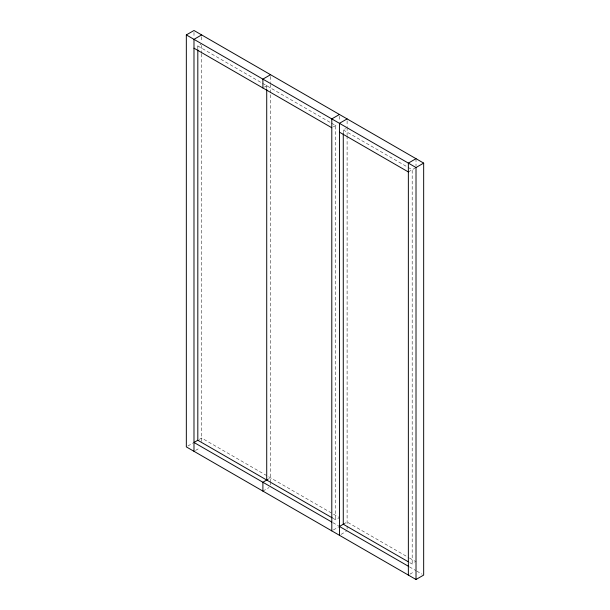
<?xml version="1.0" encoding="UTF-8"?>
<svg xmlns="http://www.w3.org/2000/svg" width="610" height="610" viewBox="0 0 610 610"><rect width="100%" height="100%" fill="white"/><g stroke="black" fill="none" stroke-linecap="round" stroke-linejoin="round"><path stroke-width="0.46" stroke-dasharray="3.05 2.29" d="M270.55 482.258L270.55 94.016M197.815 48.831L197.815 45.971L200.873 44.202M264.42 87.078L269.018 84.424M333.327 126.865L337.925 124.211M343.277 133.765L343.277 129.953L345.58 128.626M408.357 171.951L416.012 167.529M187.857 446.009L193.218 442.913M199.348 439.375L201.643 438.049L339.45 517.615M195.52 450.432L200.11 447.778M266.722 480.047L270.55 477.836M262.895 491.096L269.018 487.558M333.167 518.409L335.622 519.827L338.687 518.058M333.327 529.991L339.45 526.461M343.277 524.249L347.105 522.038L408.631 557.555M340.982 534.413L346.343 531.318M409.722 562.611L412.185 564.029L414.48 562.702M409.889 574.193L414.48 571.547M197.815 45.971L330.704 122.694M331.52 123.167L335.622 125.538L335.622 519.827M343.277 129.953L407.267 166.896M408.082 167.369L412.185 169.74L412.185 564.029M409.455 558.028L416.012 561.818M332.892 522.671L338.634 525.98M409.455 566.873L416.012 570.663M416.782 571.105L422.143 574.193M416.012 158.684L416.012 165.76M347.105 120.81L347.105 126.514M347.105 127.467L347.105 135.367M347.105 136.03L347.105 525.172M347.105 526.117L347.105 528.977M339.45 116.251L339.45 121.558M270.55 76.471L270.55 82.663M270.55 84.493L270.55 93.071M270.55 483.135L270.55 484.904M266.722 85.751L266.722 88.61M201.643 36.821L201.643 41.579M201.643 45.384L201.643 53.283M201.643 53.947L201.643 443.089M193.988 32.406L193.988 37.157"/><path stroke-width="0.91" d="M186.332 34.922L193.988 30.5L423.668 163.106L423.668 575.077L416.012 579.5L186.332 446.894L186.332 34.922L416.012 167.529L423.668 163.106M201.643 34.922L193.988 39.337L193.988 451.316M270.55 74.702L262.895 79.125L262.895 87.962M339.45 114.482L331.794 118.904L331.794 530.875M347.105 118.904L339.45 123.327L339.45 535.298M416.012 158.684L408.357 163.106L408.357 575.077M332.343 517.936L197.815 440.26L193.988 442.471L331.794 522.038M267.485 479.605L262.895 482.251L262.895 491.096M344.048 523.807L339.45 526.461L408.357 566.24M193.988 48.182L331.794 127.749M339.45 132.164L408.357 171.951M408.082 561.658L343.277 524.249L343.277 133.765M416.012 167.529L416.012 579.5M266.722 89.563L266.722 480.047M197.815 49.784L197.815 440.26"/></g></svg>
